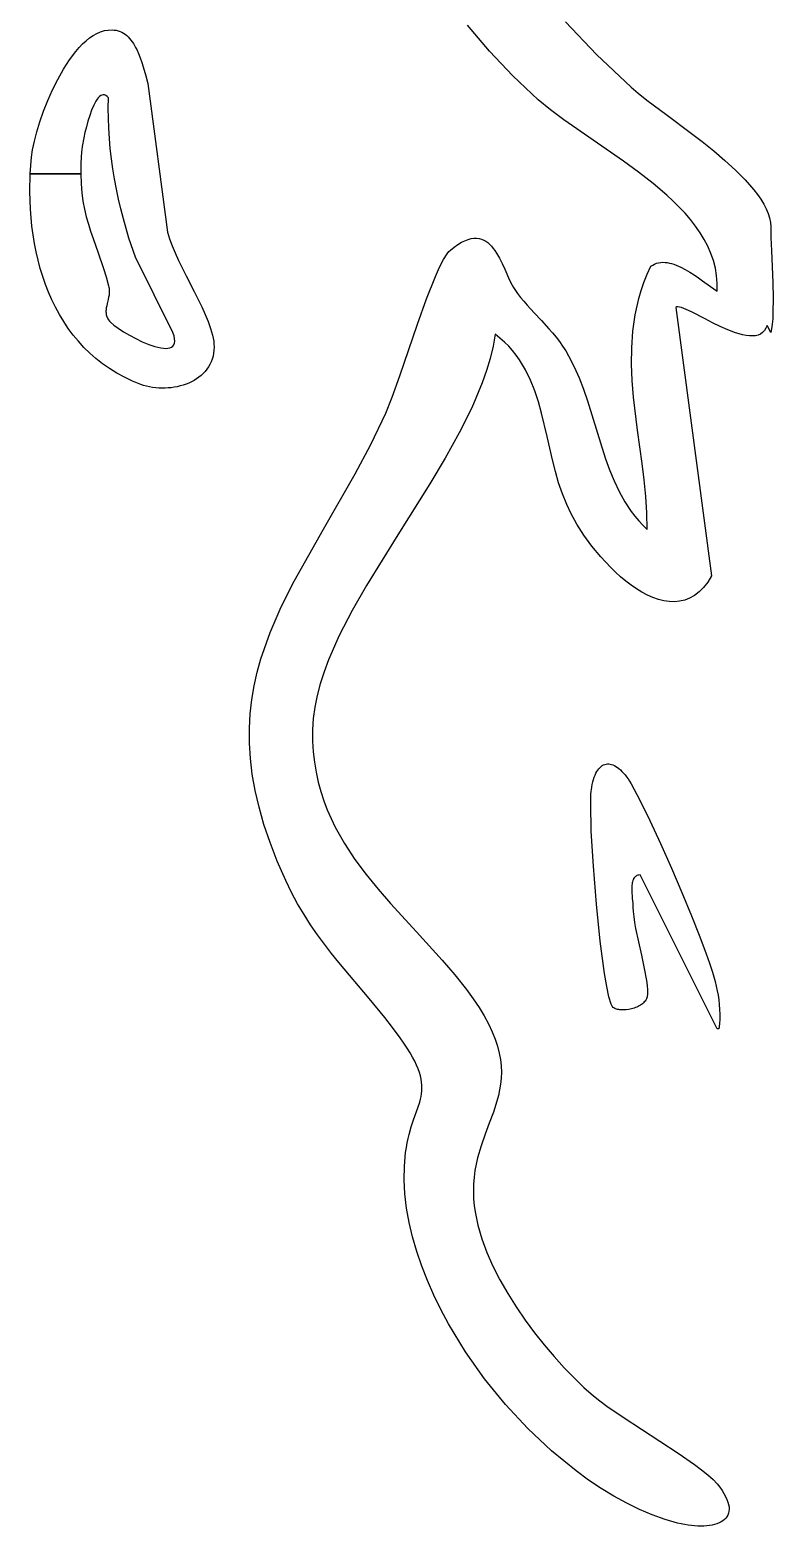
# Model space of a CAD drawing. Extents: x 112 to 210.1, y -77.1 to -34.2.
# Drawn here: x 192.548 to 193.647, y -74.17 to -71.959 of the extents above; entities that cross this region are included whole.
import ezdxf

# ---------------------------------------------------------------- set-up
doc = ezdxf.new("R2010")
doc.units = 0
doc.layers.add('BLACK', color=7, linetype='CONTINUOUS')

msp = doc.modelspace()

# ---------------------------------------------------------------- linework, layer by layer
at = {"layer": 'BLACK', "linetype": 'CONTINUOUS'}
for p, q in [((192.63665, -71.970679), (192.641989, -71.967032)), ((192.641989, -71.967032), (192.647411, -71.964002)), ((192.647411, -71.964002), (192.652908, -71.961628)), ((192.652908, -71.961628), (192.658474, -71.959952)), ((192.658474, -71.959952), (192.664101, -71.959016)), ((192.664101, -71.959016), (192.669781, -71.95886)), ((192.669781, -71.95886), (192.672937, -71.959005)), ((192.672937, -71.959005), (192.675957, -71.959431)), ((192.675957, -71.959431), (192.678845, -71.960126)), ((192.678845, -71.960126), (192.681605, -71.961076)), ((192.681605, -71.961076), (192.684241, -71.962269)), ((192.684241, -71.962269), (192.686757, -71.963691)), ((192.686757, -71.963691), (192.689157, -71.965328)), ((192.689157, -71.965328), (192.691444, -71.967169)), ((192.691444, -71.967169), (192.693623, -71.9692)), ((193.227474, -71.990155), (193.195438, -71.951786)), ((193.340103, -71.946724), (193.386071, -71.995055)), ((192.606762, -72.003183), (192.616267, -71.990599)), ((192.616267, -71.990599), (192.621202, -71.984901)), ((192.621202, -71.984901), (192.626249, -71.979655)), ((192.626249, -71.979655), (192.631401, -71.9749)), ((192.631401, -71.9749), (192.63665, -71.970679)), ((192.693623, -71.9692), (192.695697, -71.971407)), ((192.695697, -71.971407), (192.69767, -71.973778)), ((192.69767, -71.973778), (192.699547, -71.9763)), ((192.699547, -71.9763), (192.70133, -71.97896)), ((192.70133, -71.97896), (192.703025, -71.981744)), ((192.703025, -71.981744), (192.704634, -71.984639)), ((192.704634, -71.984639), (192.706162, -71.987633)), ((192.706162, -71.987633), (192.708988, -71.993863)), ((193.262145, -72.026942), (193.227474, -71.990155)), ((192.597792, -72.017077), (192.606762, -72.003183)), ((192.708988, -71.993863), (192.711536, -72.00033)), ((192.711536, -72.00033), (192.713835, -72.006928)), ((192.713835, -72.006928), (192.715918, -72.013554)), ((193.386071, -71.995055), (193.437074, -72.043525)), ((192.581688, -72.047477), (192.589414, -72.031951)), ((192.589414, -72.031951), (192.597792, -72.017077)), ((192.715918, -72.013554), (192.719556, -72.026468)), ((192.719556, -72.026468), (192.722698, -72.038235)), ((193.29949, -72.062047), (193.262145, -72.026942)), ((192.574671, -72.063324), (192.581688, -72.047477)), ((192.652967, -72.055994), (192.651145, -72.057349)), ((192.654822, -72.055126), (192.652967, -72.055994)), ((192.656707, -72.054781), (192.654822, -72.055126)), ((192.658619, -72.054999), (192.656707, -72.054781)), ((192.660556, -72.055816), (192.658619, -72.054999)), ((192.662514, -72.057271), (192.660556, -72.055816)), ((192.722698, -72.038235), (192.751802, -72.257839)), ((193.437074, -72.043525), (193.447676, -72.052499)), ((193.447676, -72.052499), (193.460375, -72.062485)), ((192.562997, -72.094666), (192.568421, -72.079163)), ((192.568421, -72.079163), (192.574671, -72.063324)), ((192.639557, -72.07728), (192.636708, -72.085198)), ((192.642631, -72.070098), (192.639557, -72.07728)), ((192.645906, -72.063955), (192.642631, -72.070098)), ((192.647611, -72.061367), (192.645906, -72.063955)), ((192.649359, -72.059153), (192.647611, -72.061367)), ((192.651145, -72.057349), (192.649359, -72.059153)), ((192.66449, -72.059401), (192.662514, -72.057271)), ((192.664209, -72.074312), (192.66449, -72.059401)), ((192.66435, -72.08927), (192.664209, -72.074312)), ((193.317809, -72.076912), (193.29949, -72.062047)), ((193.337772, -72.091792), (193.317809, -72.076912)), ((193.460375, -72.062485), (193.490528, -72.085073)), ((192.558457, -72.109501), (192.562997, -72.094666)), ((192.634108, -72.09355), (192.631778, -72.102034)), ((192.636708, -72.085198), (192.634108, -72.09355)), ((192.664902, -72.104259), (192.66435, -72.08927)), ((193.381015, -72.121909), (193.337772, -72.091792)), ((193.490528, -72.085073), (193.524464, -72.110451)), ((192.552259, -72.135855), (192.554858, -72.123341)), ((192.554858, -72.123341), (192.558457, -72.109501)), ((192.628027, -72.118188), (192.625639, -72.131242)), ((192.629744, -72.110348), (192.628027, -72.118188)), ((192.631778, -72.102034), (192.629744, -72.110348)), ((192.665854, -72.119263), (192.664902, -72.104259)), ((192.667193, -72.134267), (192.665854, -72.119263)), ((193.425994, -72.153018), (193.381015, -72.121909)), ((193.524464, -72.110451), (193.541891, -72.123925)), ((192.550719, -72.146714), (192.552259, -72.135855)), ((192.624802, -72.138776), (192.623736, -72.155887)), ((192.625015, -72.13585), (192.624802, -72.138776)), ((192.625639, -72.131242), (192.625015, -72.13585)), ((192.668908, -72.149256), (192.667193, -72.134267)), ((193.541891, -72.123925), (193.559113, -72.137783)), ((193.559113, -72.137783), (193.575746, -72.151919)), ((192.54891, -72.171611), (192.550719, -72.146714)), ((192.623736, -72.155887), (192.623469, -72.171611)), ((192.670987, -72.164214), (192.668908, -72.149256)), ((192.673419, -72.179125), (192.670987, -72.164214)), ((193.448127, -72.169139), (193.425994, -72.153018)), ((193.575746, -72.151919), (193.591405, -72.16623)), ((193.591405, -72.16623), (193.605709, -72.180611)), ((192.548321, -72.197832), (192.548869, -72.172172)), ((192.548869, -72.172172), (192.54891, -72.171611)), ((192.54891, -72.171611), (192.623469, -72.171611)), ((192.623469, -72.171611), (192.54891, -72.171611)), ((192.623469, -72.171611), (192.62393, -72.18611)), ((192.62393, -72.18611), (192.62505, -72.199548)), ((192.676192, -72.193974), (192.673419, -72.179125)), ((193.469485, -72.18574), (193.448127, -72.169139)), ((193.489664, -72.202899), (193.469485, -72.18574)), ((193.605709, -72.180611), (193.618272, -72.194957)), ((192.549138, -72.223523), (192.548321, -72.197832)), ((192.62505, -72.199548), (192.626759, -72.212086)), ((192.679295, -72.208746), (192.676192, -72.193974)), ((192.682715, -72.223425), (192.679295, -72.208746)), ((193.499186, -72.211712), (193.489664, -72.202899)), ((193.508263, -72.220694), (193.499186, -72.211712)), ((193.618272, -72.194957), (193.623781, -72.202085)), ((193.623781, -72.202085), (193.628711, -72.209164)), ((193.628711, -72.209164), (193.633015, -72.216182)), ((192.55138, -72.249075), (192.549138, -72.223523)), ((192.626759, -72.212086), (192.628988, -72.223887)), ((192.628988, -72.223887), (192.631666, -72.235115)), ((192.686442, -72.237995), (192.682715, -72.223425)), ((193.516843, -72.229854), (193.508263, -72.220694)), ((193.524877, -72.239201), (193.516843, -72.229854)), ((193.633015, -72.216182), (193.636643, -72.223126)), ((193.636643, -72.223126), (193.639549, -72.229983)), ((193.639549, -72.229983), (193.641683, -72.23674)), ((192.555111, -72.274316), (192.55138, -72.249075)), ((192.631666, -72.235115), (192.634724, -72.245932)), ((192.634724, -72.245932), (192.638092, -72.256501)), ((192.694767, -72.266747), (192.686442, -72.237995)), ((193.532313, -72.248747), (193.524877, -72.239201)), ((193.539103, -72.2585), (193.532313, -72.248747)), ((193.641683, -72.23674), (193.642999, -72.243383)), ((193.642999, -72.243383), (193.643449, -72.2499)), ((193.643449, -72.2499), (193.643774, -72.265506)), ((192.557554, -72.286767), (192.555111, -72.274316)), ((192.638092, -72.256501), (192.6417, -72.266985)), ((192.6417, -72.266985), (192.649359, -72.288348)), ((192.704177, -72.29488), (192.694767, -72.266747)), ((192.751802, -72.257839), (192.754755, -72.26756)), ((192.754755, -72.26756), (192.758556, -72.277812)), ((192.758556, -72.277812), (192.763063, -72.288506)), ((193.175644, -72.279718), (193.181146, -72.275881)), ((193.181146, -72.275881), (193.18636, -72.272754)), ((193.18636, -72.272754), (193.1913, -72.270303)), ((193.1913, -72.270303), (193.195976, -72.268495)), ((193.195976, -72.268495), (193.2004, -72.267298)), ((193.2004, -72.267298), (193.204584, -72.266678)), ((193.204584, -72.266678), (193.208539, -72.266603)), ((193.208539, -72.266603), (193.212277, -72.267039)), ((193.212277, -72.267039), (193.21581, -72.267954)), ((193.21581, -72.267954), (193.219149, -72.269315)), ((193.219149, -72.269315), (193.222306, -72.271088)), ((193.222306, -72.271088), (193.225292, -72.273242)), ((193.225292, -72.273242), (193.228119, -72.275742)), ((193.228119, -72.275742), (193.230799, -72.278556)), ((193.545195, -72.26847), (193.539103, -72.2585)), ((193.550539, -72.278667), (193.545195, -72.26847)), ((193.643774, -72.265506), (193.644565, -72.285453)), ((192.560393, -72.299077), (192.557554, -72.286767)), ((192.563634, -72.311224), (192.560393, -72.299077)), ((192.649359, -72.288348), (192.657141, -72.311324)), ((192.75974, -72.406005), (192.704177, -72.29488)), ((192.763063, -72.288506), (192.768132, -72.299552)), ((192.768132, -72.299552), (192.779382, -72.322346)), ((193.154025, -72.309313), (193.159783, -72.298007)), ((193.159783, -72.298007), (193.165083, -72.28953)), ((193.165083, -72.28953), (193.167536, -72.286482)), ((193.167536, -72.286482), (193.169844, -72.284297)), ((193.169844, -72.284297), (193.175644, -72.279718)), ((193.230799, -72.278556), (193.233344, -72.281651)), ((193.233344, -72.281651), (193.235764, -72.284994)), ((193.235764, -72.284994), (193.238072, -72.288552)), ((193.238072, -72.288552), (193.242398, -72.296182)), ((193.242398, -72.296182), (193.246413, -72.304277)), ((193.555085, -72.2891), (193.550539, -72.278667)), ((193.558781, -72.299779), (193.555085, -72.2891)), ((193.561579, -72.310714), (193.558781, -72.299779)), ((193.644565, -72.285453), (193.646425, -72.33192)), ((192.567286, -72.323186), (192.563634, -72.311224)), ((192.657141, -72.311324), (192.660905, -72.323823)), ((192.779382, -72.322346), (192.791159, -72.345482)), ((193.147892, -72.323033), (193.154025, -72.309313)), ((193.246413, -72.304277), (193.250211, -72.312574)), ((193.250211, -72.312574), (193.257528, -72.328718)), ((193.456089, -72.331982), (193.460808, -72.320031)), ((193.460808, -72.320031), (193.466177, -72.308109)), ((193.466177, -72.308109), (193.468951, -72.306308)), ((193.468951, -72.306308), (193.471811, -72.304863)), ((193.471811, -72.304863), (193.474751, -72.303756)), ((193.474751, -72.303756), (193.477763, -72.302973)), ((193.477763, -72.302973), (193.480841, -72.302495)), ((193.480841, -72.302495), (193.483978, -72.302307)), ((193.483978, -72.302307), (193.487168, -72.302393)), ((193.487168, -72.302393), (193.490403, -72.302735)), ((193.490403, -72.302735), (193.493677, -72.303317)), ((193.493677, -72.303317), (193.496983, -72.304124)), ((193.496983, -72.304124), (193.500314, -72.305137)), ((193.500314, -72.305137), (193.503663, -72.306342)), ((193.503663, -72.306342), (193.51039, -72.309258)), ((193.51039, -72.309258), (193.51711, -72.312739)), ((193.51711, -72.312739), (193.523767, -72.316655)), ((193.523767, -72.316655), (193.530308, -72.320873)), ((193.530308, -72.320873), (193.536678, -72.325262)), ((193.563427, -72.321915), (193.561579, -72.310714)), ((193.564275, -72.33339), (193.563427, -72.321915)), ((192.571357, -72.334944), (192.567286, -72.323186)), ((192.575854, -72.346474), (192.571357, -72.334944)), ((192.660905, -72.323823), (192.66449, -72.337214)), ((192.66449, -72.337214), (192.664925, -72.338942)), ((192.664925, -72.338942), (192.665245, -72.340656)), ((192.665245, -72.340656), (192.665459, -72.342355)), ((192.665459, -72.342355), (192.665575, -72.34404)), ((192.665575, -72.34404), (192.665602, -72.345712)), ((193.134823, -72.35606), (193.147892, -72.323033)), ((193.257528, -72.328718), (193.261234, -72.336038)), ((193.261234, -72.336038), (193.263139, -72.339394)), ((193.263139, -72.339394), (193.265094, -72.342505)), ((193.265094, -72.342505), (193.269241, -72.348401)), ((193.448478, -72.355967), (193.45199, -72.343961)), ((193.45199, -72.343961), (193.456089, -72.331982)), ((193.536678, -72.325262), (193.542824, -72.329689)), ((193.542824, -72.329689), (193.554224, -72.338133)), ((193.554224, -72.338133), (193.564073, -72.345151)), ((193.564073, -72.345151), (193.564275, -72.33339)), ((193.646425, -72.33192), (193.646937, -72.355216)), ((192.580785, -72.357757), (192.575854, -72.346474)), ((192.586159, -72.36877), (192.580785, -72.357757)), ((192.661804, -72.366427), (192.661234, -72.369486)), ((192.662505, -72.363341), (192.661804, -72.366427)), ((192.664025, -72.357073), (192.662505, -72.363341)), ((192.664703, -72.353882), (192.664025, -72.357073)), ((192.665234, -72.350649), (192.664703, -72.353882)), ((192.665548, -72.34737), (192.665234, -72.350649)), ((192.665602, -72.345712), (192.665548, -72.34737)), ((192.791159, -72.345482), (192.802316, -72.368245)), ((193.121227, -72.393768), (193.134823, -72.35606)), ((193.269241, -72.348401), (193.273714, -72.354199)), ((193.273714, -72.354199), (193.278465, -72.359928)), ((193.278465, -72.359928), (193.283449, -72.365615)), ((193.283449, -72.365615), (193.293929, -72.376968)), ((193.443091, -72.380053), (193.448478, -72.355967)), ((193.646937, -72.355216), (193.646797, -72.376404)), ((192.591981, -72.379493), (192.586159, -72.36877)), ((192.598261, -72.389903), (192.591981, -72.379493)), ((192.660779, -72.374031), (192.660769, -72.375537)), ((192.660769, -72.375537), (192.660844, -72.377039)), ((192.660866, -72.372521), (192.660779, -72.374031)), ((192.660844, -72.377039), (192.661013, -72.378537)), ((192.661234, -72.369486), (192.660866, -72.372521)), ((192.661013, -72.378537), (192.661285, -72.380033)), ((192.661285, -72.380033), (192.661668, -72.381526)), ((192.661668, -72.381526), (192.662171, -72.383017)), ((192.662171, -72.383017), (192.662804, -72.384507)), ((192.662804, -72.384507), (192.663574, -72.385996)), ((192.663574, -72.385996), (192.66449, -72.387484)), ((192.66449, -72.387484), (192.665754, -72.389092)), ((192.802316, -72.368245), (192.807303, -72.379265)), ((192.807303, -72.379265), (192.811705, -72.389924)), ((193.293929, -72.376968), (193.304781, -72.388476)), ((193.304781, -72.388476), (193.315633, -72.400357)), ((193.439678, -72.404228), (193.443091, -72.380053)), ((193.504492, -72.368251), (193.503219, -72.368964)), ((193.503219, -72.368964), (193.556135, -72.765838)), ((193.506304, -72.368069), (193.504492, -72.368251)), ((193.50862, -72.368374), (193.506304, -72.368069)), ((193.511404, -72.369124), (193.50862, -72.368374)), ((193.518241, -72.371783), (193.511404, -72.369124)), ((193.526535, -72.375702), (193.518241, -72.371783)), ((193.546379, -72.385939), (193.526535, -72.375702)), ((193.55737, -72.391567), (193.546379, -72.385939)), ((193.646396, -72.385703), (193.645728, -72.39387)), ((193.646797, -72.376404), (193.646396, -72.385703)), ((192.605006, -72.39998), (192.598261, -72.389903)), ((192.612224, -72.409703), (192.605006, -72.39998)), ((192.619923, -72.41905), (192.612224, -72.409703)), ((192.665754, -72.389092), (192.667536, -72.390919)), ((192.667536, -72.390919), (192.672489, -72.395117)), ((192.672489, -72.395117), (192.679024, -72.39985)), ((192.679024, -72.39985), (192.686814, -72.404889)), ((192.686814, -72.404889), (192.695534, -72.410006)), ((192.695534, -72.410006), (192.704859, -72.414971)), ((192.761359, -72.410885), (192.75974, -72.406005)), ((192.811705, -72.389924), (192.815379, -72.400133)), ((192.815379, -72.400133), (192.818181, -72.409804)), ((192.818181, -72.409804), (192.819967, -72.418846)), ((193.095058, -72.46996), (193.121227, -72.393768)), ((193.23599, -72.408651), (193.232895, -72.426353)), ((193.243172, -72.414261), (193.23599, -72.408651)), ((193.315633, -72.400357), (193.320943, -72.406504)), ((193.320943, -72.406504), (193.326113, -72.412826)), ((193.437985, -72.42848), (193.439678, -72.404228)), ((193.568703, -72.397075), (193.55737, -72.391567)), ((193.580098, -72.402118), (193.568703, -72.397075)), ((193.591275, -72.406351), (193.580098, -72.402118)), ((193.596696, -72.408056), (193.591275, -72.406351)), ((193.601957, -72.409429), (193.596696, -72.408056)), ((193.607024, -72.410428), (193.601957, -72.409429)), ((193.611863, -72.411008), (193.607024, -72.410428)), ((193.620715, -72.410741), (193.616439, -72.411126)), ((193.624659, -72.409808), (193.620715, -72.410741)), ((193.628234, -72.408284), (193.624659, -72.409808)), ((193.631407, -72.406127), (193.628234, -72.408284)), ((193.634141, -72.403293), (193.631407, -72.406127)), ((193.636402, -72.399739), (193.634141, -72.403293)), ((193.638156, -72.395422), (193.636402, -72.399739)), ((193.643449, -72.406004), (193.638156, -72.395422)), ((193.644757, -72.400704), (193.643449, -72.406004)), ((193.645728, -72.39387), (193.644757, -72.400704)), ((192.628109, -72.427999), (192.619923, -72.41905)), ((192.636792, -72.43653), (192.628109, -72.427999)), ((192.704859, -72.414971), (192.714463, -72.419557)), ((192.714463, -72.419557), (192.724021, -72.423534)), ((192.724021, -72.423534), (192.733206, -72.426674)), ((192.733206, -72.426674), (192.737558, -72.427858)), ((192.737558, -72.427858), (192.741694, -72.428748)), ((192.741694, -72.428748), (192.745575, -72.429314)), ((192.745575, -72.429314), (192.749159, -72.429528)), ((192.749159, -72.429528), (192.752406, -72.42936)), ((192.752406, -72.42936), (192.755275, -72.428784)), ((192.755275, -72.428784), (192.757725, -72.42777)), ((192.757725, -72.42777), (192.759716, -72.426289)), ((192.759716, -72.426289), (192.761208, -72.424313)), ((192.761208, -72.424313), (192.762158, -72.421813)), ((192.762274, -72.415128), (192.761359, -72.410885)), ((192.762158, -72.421813), (192.762527, -72.418761)), ((192.762527, -72.418761), (192.762274, -72.415128)), ((192.82041, -72.432032), (192.81987, -72.436691)), ((192.819967, -72.418846), (192.820434, -72.423105)), ((192.820594, -72.427172), (192.82041, -72.432032)), ((192.820434, -72.423105), (192.820594, -72.427172)), ((193.232895, -72.426353), (193.228628, -72.444228)), ((193.249852, -72.420165), (193.243172, -72.414261)), ((193.256055, -72.42635), (193.249852, -72.420165)), ((193.261807, -72.4328), (193.256055, -72.42635)), ((193.267133, -72.439499), (193.261807, -72.4328)), ((193.326113, -72.412826), (193.331098, -72.41935)), ((193.331098, -72.41935), (193.335849, -72.426102)), ((193.335849, -72.426102), (193.340322, -72.43311)), ((193.43776, -72.452798), (193.437985, -72.42848)), ((193.616439, -72.411126), (193.611863, -72.411008)), ((192.645979, -72.444621), (192.636792, -72.43653)), ((192.655678, -72.452251), (192.645979, -72.444621)), ((192.665895, -72.459398), (192.655678, -72.452251)), ((192.814437, -72.45331), (192.812337, -72.456961)), ((192.816256, -72.449458), (192.814437, -72.45331)), ((192.817777, -72.445404), (192.816256, -72.449458)), ((192.818987, -72.441148), (192.817777, -72.445404)), ((192.81987, -72.436691), (192.818987, -72.441148)), ((193.228628, -72.444228), (193.22327, -72.462261)), ((193.272057, -72.446434), (193.267133, -72.439499)), ((193.276606, -72.453588), (193.272057, -72.446434)), ((193.280803, -72.460948), (193.276606, -72.453588)), ((193.340322, -72.43311), (193.344469, -72.440401)), ((193.344469, -72.440401), (193.35284, -72.456509)), ((193.438753, -72.477171), (193.43776, -72.452798)), ((192.67664, -72.466041), (192.665895, -72.459398)), ((192.68792, -72.472159), (192.67664, -72.466041)), ((192.699742, -72.477731), (192.68792, -72.472159)), ((192.790999, -72.476875), (192.787184, -72.478913)), ((192.794653, -72.474634), (192.790999, -72.476875)), ((192.79813, -72.472193), (192.794653, -72.474634)), ((192.801415, -72.469549), (192.79813, -72.472193)), ((192.804493, -72.466705), (192.801415, -72.469549)), ((192.80735, -72.463658), (192.804493, -72.466705)), ((192.809969, -72.46041), (192.80735, -72.463658)), ((192.812337, -72.456961), (192.809969, -72.46041)), ((193.083787, -72.501808), (193.095058, -72.46996)), ((193.22327, -72.462261), (193.216905, -72.48044)), ((193.288247, -72.476221), (193.280803, -72.460948)), ((193.294591, -72.492134), (193.288247, -72.476221)), ((193.35284, -72.456509), (193.360215, -72.473024)), ((193.360215, -72.473024), (193.366776, -72.489857)), ((192.712115, -72.482735), (192.699742, -72.477731)), ((192.716383, -72.484122), (192.712115, -72.482735)), ((192.720745, -72.485308), (192.716383, -72.484122)), ((192.725186, -72.486293), (192.720745, -72.485308)), ((192.72969, -72.487076), (192.725186, -72.486293)), ((192.734242, -72.487657), (192.72969, -72.487076)), ((192.738828, -72.488037), (192.734242, -72.487657)), ((192.743432, -72.488215), (192.738828, -72.488037)), ((192.74804, -72.488192), (192.743432, -72.488215)), ((192.752636, -72.487967), (192.74804, -72.488192)), ((192.757206, -72.487541), (192.752636, -72.487967)), ((192.761733, -72.486913), (192.757206, -72.487541)), ((192.766204, -72.486083), (192.761733, -72.486913)), ((192.770604, -72.485052), (192.766204, -72.486083)), ((192.774916, -72.48382), (192.770604, -72.485052)), ((192.779127, -72.482386), (192.774916, -72.48382)), ((192.783221, -72.48075), (192.779127, -72.482386)), ((192.787184, -72.478913), (192.783221, -72.48075)), ((193.216905, -72.48044), (193.201486, -72.517179)), ((193.300035, -72.508567), (193.294591, -72.492134)), ((193.366776, -72.489857), (193.372705, -72.506919)), ((193.440711, -72.501586), (193.438753, -72.477171)), ((193.074594, -72.525067), (193.083787, -72.501808)), ((193.201486, -72.517179), (193.183032, -72.554337)), ((193.304781, -72.525399), (193.300035, -72.508567)), ((193.372705, -72.506919), (193.393748, -72.575669)), ((193.446514, -72.550498), (193.440711, -72.501586)), ((193.052175, -72.57128), (193.074594, -72.525067)), ((193.312987, -72.559779), (193.304781, -72.525399)), ((193.183032, -72.554337), (193.162205, -72.591805)), ((193.320822, -72.594314), (193.312987, -72.559779)), ((193.453155, -72.59944), (193.446514, -72.550498)), ((193.028943, -72.614969), (193.052175, -72.57128)), ((193.393748, -72.575669), (193.39925, -72.592537)), ((193.162205, -72.591805), (193.13967, -72.629475)), ((193.325103, -72.61134), (193.320822, -72.594314)), ((193.39925, -72.592537), (193.405215, -72.609099)), ((193.405215, -72.609099), (193.411822, -72.625265)), ((193.456159, -72.623894), (193.453155, -72.59944)), ((192.982238, -72.696592), (193.028943, -72.614969)), ((193.13967, -72.629475), (193.092122, -72.704985)), ((193.329896, -72.628043), (193.325103, -72.61134)), ((193.335402, -72.644305), (193.329896, -72.628043)), ((193.411822, -72.625265), (193.419255, -72.640947)), ((193.458617, -72.648321), (193.456159, -72.623894)), ((193.341823, -72.660005), (193.335402, -72.644305)), ((193.419255, -72.640947), (193.427696, -72.656055)), ((193.460276, -72.672709), (193.458617, -72.648321)), ((193.348357, -72.674129), (193.341823, -72.660005)), ((193.356892, -72.689404), (193.348357, -72.674129)), ((193.427696, -72.656055), (193.437326, -72.670501)), ((193.437326, -72.670501), (193.442645, -72.677447)), ((193.460886, -72.697047), (193.460276, -72.672709)), ((192.938881, -72.773564), (192.982238, -72.696592)), ((193.367193, -72.705369), (193.356892, -72.689404)), ((193.442645, -72.677447), (193.448329, -72.684194)), ((193.448329, -72.684194), (193.454402, -72.690731)), ((193.454402, -72.690731), (193.460886, -72.697047)), ((193.092122, -72.704985), (193.045691, -72.779998)), ((193.37903, -72.721562), (193.367193, -72.705369)), ((193.392169, -72.737523), (193.37903, -72.721562)), ((193.406377, -72.75279), (193.392169, -72.737523)), ((193.41381, -72.76002), (193.406377, -72.75279)), ((193.421423, -72.766902), (193.41381, -72.76002)), ((192.919835, -72.81144), (192.938881, -72.773564)), ((193.045691, -72.779998), (193.024551, -72.817047)), ((193.429187, -72.773381), (193.421423, -72.766902)), ((193.437073, -72.779398), (193.429187, -72.773381)), ((193.445052, -72.784896), (193.437073, -72.779398)), ((193.453095, -72.789817), (193.445052, -72.784896)), ((193.54402, -72.782876), (193.537477, -72.789376)), ((193.550249, -72.775049), (193.54402, -72.782876)), ((193.556135, -72.765838), (193.550249, -72.775049)), ((193.461173, -72.794103), (193.453095, -72.789817)), ((193.469257, -72.797697), (193.461173, -72.794103)), ((193.477318, -72.800541), (193.469257, -72.797697)), ((193.485326, -72.802577), (193.477318, -72.800541)), ((193.493253, -72.803748), (193.485326, -72.802577)), ((193.501069, -72.803996), (193.493253, -72.803748)), ((193.508746, -72.803264), (193.501069, -72.803996)), ((193.516254, -72.801493), (193.508746, -72.803264)), ((193.523565, -72.798627), (193.516254, -72.801493)), ((193.530649, -72.794607), (193.523565, -72.798627)), ((193.537477, -72.789376), (193.530649, -72.794607)), ((192.903276, -72.849513), (192.919835, -72.81144)), ((193.024551, -72.817047), (193.005678, -72.853647)), ((192.889756, -72.888237), (192.903276, -72.849513)), ((193.005678, -72.853647), (192.989735, -72.889689)), ((192.884308, -72.907985), (192.889756, -72.888237)), ((192.989735, -72.889689), (192.98307, -72.907467)), ((192.879825, -72.928066), (192.884308, -72.907985)), ((192.98307, -72.907467), (192.977385, -72.925064)), ((192.876378, -72.948537), (192.879825, -72.928066)), ((192.977385, -72.925064), (192.972765, -72.942468)), ((192.874034, -72.969453), (192.876378, -72.948537)), ((192.969291, -72.959664), (192.967046, -72.976639)), ((192.972765, -72.942468), (192.969291, -72.959664)), ((192.872862, -72.990873), (192.874034, -72.969453)), ((192.967046, -72.976639), (192.966115, -72.99338)), ((192.872932, -73.012852), (192.872862, -72.990873)), ((192.966115, -72.99338), (192.966279, -73.00974)), ((192.874311, -73.035447), (192.872932, -73.012852)), ((192.966279, -73.00974), (192.967246, -73.025594)), ((192.967246, -73.025594), (192.968979, -73.040966)), ((192.87707, -73.058715), (192.874311, -73.035447)), ((192.968979, -73.040966), (192.971442, -73.055878)), ((193.38796, -73.052664), (193.389486, -73.050652)), ((193.389486, -73.050652), (193.391086, -73.048895)), ((193.391086, -73.048895), (193.392756, -73.047392)), ((193.392756, -73.047392), (193.394492, -73.046142)), ((193.394492, -73.046142), (193.396289, -73.045144)), ((193.396289, -73.045144), (193.398145, -73.044397)), ((193.398145, -73.044397), (193.400055, -73.0439)), ((193.400055, -73.0439), (193.402016, -73.043652)), ((193.402016, -73.043652), (193.404023, -73.043651)), ((193.404023, -73.043651), (193.406072, -73.043898)), ((193.406072, -73.043898), (193.408161, -73.044391)), ((193.408161, -73.044391), (193.410284, -73.04513)), ((193.410284, -73.04513), (193.412438, -73.046112)), ((193.412438, -73.046112), (193.41462, -73.047337)), ((193.41462, -73.047337), (193.416824, -73.048805)), ((193.416824, -73.048805), (193.419048, -73.050514)), ((193.419048, -73.050514), (193.421288, -73.052463)), ((192.881276, -73.082713), (192.87707, -73.058715)), ((192.971442, -73.055878), (192.974602, -73.070352)), ((192.974602, -73.070352), (192.978422, -73.08441)), ((193.378865, -73.078047), (193.379662, -73.073962)), ((193.379662, -73.073962), (193.380565, -73.07014)), ((193.380565, -73.07014), (193.381568, -73.066579)), ((193.381568, -73.066579), (193.382668, -73.063278)), ((193.382668, -73.063278), (193.383861, -73.060238)), ((193.383861, -73.060238), (193.385143, -73.057456)), ((193.385143, -73.057456), (193.386511, -73.054931)), ((193.386511, -73.054931), (193.38796, -73.052664)), ((193.421288, -73.052463), (193.423539, -73.054652)), ((193.423539, -73.054652), (193.425798, -73.057079)), ((193.425798, -73.057079), (193.428061, -73.059744)), ((193.428061, -73.059744), (193.430323, -73.062644)), ((193.430323, -73.062644), (193.432582, -73.065781)), ((193.432582, -73.065781), (193.434833, -73.069151)), ((193.434833, -73.069151), (193.437073, -73.072756)), ((193.437073, -73.072756), (193.450095, -73.097121)), ((192.886998, -73.107497), (192.881276, -73.082713)), ((192.978422, -73.08441), (192.982867, -73.098074)), ((193.377299, -73.102232), (193.377739, -73.08769)), ((193.377739, -73.08769), (193.378865, -73.078047)), ((192.894306, -73.133124), (192.886998, -73.107497)), ((192.982867, -73.098074), (192.987901, -73.111368)), ((192.987901, -73.111368), (192.99349, -73.124313)), ((193.378244, -73.143036), (193.377299, -73.102232)), ((193.450095, -73.097121), (193.464854, -73.127285)), ((192.903267, -73.159651), (192.894306, -73.133124)), ((192.99349, -73.124313), (192.999598, -73.136931)), ((192.999598, -73.136931), (193.013228, -73.161277)), ((193.464854, -73.127285), (193.480605, -73.161355)), ((192.913951, -73.187134), (192.903267, -73.159651)), ((193.013228, -73.161277), (193.028509, -73.184584)), ((193.381237, -73.194505), (193.378244, -73.143036)), ((193.480605, -73.161355), (193.496604, -73.197441)), ((193.028509, -73.184584), (193.045159, -73.207031)), ((192.926427, -73.21563), (192.913951, -73.187134)), ((193.38581, -73.250688), (193.381237, -73.194505)), ((193.496604, -73.197441), (193.512107, -73.23365)), ((192.935073, -73.233447), (192.926427, -73.21563)), ((193.045159, -73.207031), (193.062894, -73.228796)), ((193.062894, -73.228796), (193.081431, -73.250057)), ((193.438065, -73.226545), (193.438041, -73.230453)), ((193.438306, -73.222791), (193.438065, -73.226545)), ((193.438524, -73.220998), (193.438306, -73.222791)), ((193.438814, -73.219274), (193.438524, -73.220998)), ((193.439185, -73.217629), (193.438814, -73.219274)), ((193.439641, -73.216074), (193.439185, -73.217629)), ((193.440189, -73.214619), (193.439641, -73.216074)), ((193.440835, -73.213274), (193.440189, -73.214619)), ((193.441586, -73.212049), (193.440835, -73.213274)), ((193.442448, -73.210954), (193.441586, -73.212049)), ((193.443427, -73.21), (193.442448, -73.210954)), ((193.44453, -73.209197), (193.443427, -73.21)), ((193.445762, -73.208554), (193.44453, -73.209197)), ((193.447131, -73.208082), (193.445762, -73.208554)), ((193.448642, -73.207792), (193.447131, -73.208082)), ((193.450302, -73.207693), (193.448642, -73.207792)), ((193.564073, -73.435234), (193.450302, -73.207693)), ((192.944121, -73.250269), (192.935073, -73.233447)), ((192.953542, -73.266214), (192.944121, -73.250269)), ((193.081431, -73.250057), (193.11978, -73.291781)), ((193.391499, -73.30563), (193.38581, -73.250688)), ((193.438041, -73.230453), (193.438184, -73.234436)), ((193.438184, -73.234436), (193.438443, -73.23841)), ((193.438443, -73.23841), (193.438768, -73.242296)), ((193.438768, -73.242296), (193.439414, -73.249473)), ((193.439414, -73.249473), (193.439634, -73.252603)), ((193.512107, -73.23365), (193.52637, -73.268093)), ((192.963303, -73.281404), (192.953542, -73.266214)), ((193.439634, -73.252603), (193.439719, -73.255318)), ((193.439719, -73.255318), (193.440015, -73.261832)), ((193.440015, -73.261832), (193.440845, -73.269359)), ((193.440845, -73.269359), (193.442126, -73.27773)), ((193.52637, -73.268093), (193.538648, -73.298876)), ((192.973375, -73.295958), (192.963303, -73.281404)), ((193.11978, -73.291781), (193.157943, -73.333628)), ((193.442126, -73.27773), (193.44377, -73.286779)), ((193.44377, -73.286779), (193.447811, -73.306245)), ((192.983726, -73.309996), (192.973375, -73.295958)), ((192.994325, -73.323639), (192.983726, -73.309996)), ((193.39784, -73.353379), (193.391499, -73.30563)), ((193.447811, -73.306245), (193.452286, -73.326425)), ((193.538648, -73.298876), (193.548198, -73.32411)), ((193.005141, -73.337007), (192.994325, -73.323639)), ((193.049955, -73.390131), (193.005141, -73.337007)), ((193.157943, -73.333628), (193.176247, -73.355044)), ((193.452286, -73.326425), (193.456514, -73.345984)), ((193.548198, -73.32411), (193.553009, -73.337892)), ((193.553009, -73.337892), (193.557417, -73.351519)), ((193.176247, -73.355044), (193.193656, -73.377026)), ((193.401109, -73.372696), (193.39784, -73.353379)), ((193.456514, -73.345984), (193.459811, -73.363591)), ((193.557417, -73.351519), (193.559421, -73.358303)), ((193.559421, -73.358303), (193.561267, -73.365084)), ((193.193656, -73.377026), (193.203674, -73.390605)), ((193.404367, -73.387982), (193.401109, -73.372696)), ((193.459811, -73.363591), (193.460897, -73.371245)), ((193.46152, -73.383421), (193.460885, -73.38761)), ((193.460897, -73.371245), (193.461495, -73.37791)), ((193.461495, -73.37791), (193.46152, -73.383421)), ((193.561267, -73.365084), (193.562934, -73.371872)), ((193.562934, -73.371872), (193.564404, -73.37868)), ((193.564404, -73.37868), (193.565656, -73.385519)), ((193.072858, -73.418165), (193.049955, -73.390131)), ((193.203674, -73.390605), (193.212437, -73.403583)), ((193.212437, -73.403583), (193.220008, -73.415995)), ((193.407555, -73.398493), (193.404367, -73.387982)), ((193.409104, -73.401725), (193.407555, -73.398493)), ((193.410615, -73.403485), (193.409104, -73.401725)), ((193.411675, -73.40419), (193.410615, -73.403485)), ((193.412865, -73.404818), (193.411675, -73.40419)), ((193.414175, -73.405368), (193.412865, -73.404818)), ((193.415596, -73.405841), (193.414175, -73.405368)), ((193.437734, -73.405469), (193.433748, -73.406306)), ((193.439709, -73.404934), (193.437734, -73.405469)), ((193.441659, -73.404322), (193.439709, -73.404934)), ((193.443574, -73.403632), (193.441659, -73.404322)), ((193.445444, -73.402865), (193.443574, -73.403632)), ((193.447261, -73.40202), (193.445444, -73.402865)), ((193.449013, -73.401097), (193.447261, -73.40202)), ((193.450691, -73.400097), (193.449013, -73.401097)), ((193.452286, -73.39902), (193.450691, -73.400097)), ((193.453789, -73.397865), (193.452286, -73.39902)), ((193.455188, -73.396632), (193.453789, -73.397865)), ((193.456475, -73.395322), (193.455188, -73.396632)), ((193.45764, -73.393935), (193.456475, -73.395322)), ((193.458673, -73.39247), (193.45764, -73.393935)), ((193.459565, -73.390927), (193.458673, -73.39247)), ((193.460306, -73.389307), (193.459565, -73.390927)), ((193.460885, -73.38761), (193.460306, -73.389307)), ((193.565656, -73.385519), (193.566672, -73.3924)), ((193.566672, -73.3924), (193.567433, -73.399336)), ((193.567433, -73.399336), (193.567918, -73.406337)), ((193.084325, -73.432971), (193.072858, -73.418165)), ((193.220008, -73.415995), (193.22645, -73.427876)), ((193.22645, -73.427876), (193.231827, -73.439261)), ((193.417118, -73.406236), (193.415596, -73.405841)), ((193.41873, -73.406554), (193.417118, -73.406236)), ((193.420424, -73.406795), (193.41873, -73.406554)), ((193.42219, -73.406957), (193.420424, -73.406795)), ((193.425898, -73.40705), (193.42219, -73.406957)), ((193.429776, -73.406833), (193.425898, -73.40705)), ((193.433748, -73.406306), (193.429776, -73.406833)), ((193.567528, -73.427854), (193.566719, -73.435235)), ((193.567985, -73.420585), (193.567528, -73.427854)), ((193.567918, -73.406337), (193.568108, -73.413416)), ((193.568108, -73.413416), (193.567985, -73.420585)), ((193.095761, -73.448463), (193.084325, -73.432971)), ((193.101167, -73.456173), (193.095761, -73.448463)), ((193.231827, -73.439261), (193.2362, -73.450184)), ((193.566719, -73.435235), (193.564073, -73.435234)), ((193.105994, -73.463446), (193.101167, -73.456173)), ((193.110266, -73.470309), (193.105994, -73.463446)), ((193.114007, -73.476792), (193.110266, -73.470309)), ((193.2362, -73.450184), (193.239634, -73.460682)), ((193.239634, -73.460682), (193.242191, -73.470788)), ((193.242191, -73.470788), (193.243934, -73.480537)), ((193.117243, -73.482923), (193.114007, -73.476792)), ((193.119997, -73.488728), (193.117243, -73.482923)), ((193.122295, -73.494238), (193.119997, -73.488728)), ((193.243934, -73.480537), (193.244926, -73.489965)), ((193.244926, -73.489965), (193.24523, -73.499106)), ((193.124162, -73.499478), (193.122295, -73.494238)), ((193.125621, -73.504479), (193.124162, -73.499478)), ((193.126699, -73.509267), (193.125621, -73.504479)), ((193.127418, -73.513871), (193.126699, -73.509267)), ((193.127805, -73.51832), (193.127418, -73.513871)), ((193.244909, -73.507995), (193.244026, -73.516667)), ((193.24523, -73.499106), (193.244909, -73.507995)), ((193.125612, -73.539204), (193.126518, -73.535114)), ((193.126518, -73.535114), (193.127216, -73.531009)), ((193.127216, -73.531009), (193.127679, -73.52686)), ((193.127679, -73.52686), (193.127884, -73.52264)), ((193.127884, -73.52264), (193.127805, -73.51832)), ((193.240826, -73.533499), (193.238635, -73.541729)), ((193.242644, -73.525157), (193.240826, -73.533499)), ((193.244026, -73.516667), (193.242644, -73.525157)), ((193.11548, -73.569758), (193.121883, -73.551661)), ((193.121883, -73.551661), (193.12452, -73.543307)), ((193.12452, -73.543307), (193.125612, -73.539204)), ((193.233386, -73.557992), (193.227401, -73.574223)), ((193.238635, -73.541729), (193.233386, -73.557992)), ((193.108891, -73.591204), (193.11211, -73.57995)), ((193.11211, -73.57995), (193.11548, -73.569758)), ((193.227401, -73.574223), (193.221183, -73.590703)), ((193.104779, -73.610568), (193.106022, -73.603745)), ((193.106022, -73.603745), (193.107401, -73.597299)), ((193.107401, -73.597299), (193.108891, -73.591204)), ((193.221183, -73.590703), (193.215236, -73.60771)), ((193.101961, -73.637848), (193.103698, -73.617797)), ((193.103698, -73.617797), (193.104779, -73.610568)), ((193.210065, -73.625523), (193.207927, -73.634818)), ((193.215236, -73.60771), (193.210065, -73.625523)), ((193.101674, -73.658277), (193.101961, -73.637848)), ((193.206172, -73.644421), (193.204863, -73.654364)), ((193.207927, -73.634818), (193.206172, -73.644421)), ((193.102786, -73.679026), (193.101674, -73.658277)), ((193.204063, -73.664683), (193.203834, -73.675413)), ((193.204863, -73.654364), (193.204063, -73.664683)), ((193.105243, -73.70004), (193.102786, -73.679026)), ((193.203834, -73.675413), (193.20424, -73.686589)), ((193.20424, -73.686589), (193.205003, -73.696089)), ((193.108993, -73.721261), (193.105243, -73.70004)), ((193.205003, -73.696089), (193.206289, -73.705728)), ((193.206289, -73.705728), (193.210337, -73.725356)), ((193.113982, -73.742632), (193.108993, -73.721261)), ((193.210337, -73.725356), (193.216216, -73.745341)), ((193.120159, -73.764098), (193.113982, -73.742632)), ((193.216216, -73.745341), (193.223753, -73.76555)), ((193.127469, -73.7856), (193.120159, -73.764098)), ((193.223753, -73.76555), (193.232778, -73.785852)), ((193.135861, -73.807084), (193.127469, -73.7856)), ((193.232778, -73.785852), (193.243121, -73.806116)), ((193.145281, -73.828491), (193.135861, -73.807084)), ((193.243121, -73.806116), (193.254611, -73.826209)), ((193.155677, -73.849766), (193.145281, -73.828491)), ((193.254611, -73.826209), (193.267078, -73.846)), ((193.267078, -73.846), (193.280351, -73.865356)), ((193.166996, -73.870851), (193.155677, -73.849766)), ((193.280351, -73.865356), (193.29426, -73.884147)), ((193.192192, -73.912226), (193.166996, -73.870851)), ((193.29426, -73.884147), (193.308634, -73.902241)), ((193.220445, -73.952164), (193.192192, -73.912226)), ((193.308634, -73.902241), (193.323302, -73.919504)), ((193.323302, -73.919504), (193.338095, -73.935807)), ((193.338095, -73.935807), (193.35284, -73.951017)), ((193.251334, -73.99021), (193.220445, -73.952164)), ((193.35284, -73.951017), (193.367369, -73.965002)), ((193.367369, -73.965002), (193.38151, -73.97763)), ((193.38151, -73.97763), (193.390682, -73.984841)), ((193.284436, -74.025911), (193.251334, -73.99021)), ((193.390682, -73.984841), (193.401184, -73.992533)), ((193.401184, -73.992533), (193.425291, -74.009049)), ((193.425291, -74.009049), (193.479737, -74.044437)), ((193.319329, -74.058814), (193.284436, -74.025911)), ((193.479737, -74.044437), (193.506542, -74.062069)), ((193.35559, -74.088466), (193.319329, -74.058814)), ((193.506542, -74.062069), (193.530711, -74.078833)), ((193.374101, -74.10193), (193.35559, -74.088466)), ((193.530711, -74.078833), (193.541255, -74.086696)), ((193.541255, -74.086696), (193.550477, -74.094109)), ((193.392796, -74.114412), (193.374101, -74.10193)), ((193.550477, -74.094109), (193.558157, -74.100995)), ((193.558157, -74.100995), (193.564073, -74.107276)), ((193.564073, -74.107276), (193.568021, -74.112369)), ((193.568021, -74.112369), (193.571442, -74.117231)), ((193.411622, -74.125854), (193.392796, -74.114412)), ((193.430526, -74.136199), (193.411622, -74.125854)), ((193.571442, -74.117231), (193.574351, -74.121865)), ((193.574351, -74.121865), (193.576765, -74.126272)), ((193.576765, -74.126272), (193.578697, -74.130454)), ((193.578697, -74.130454), (193.580165, -74.134414)), ((193.580165, -74.134414), (193.581183, -74.138152)), ((193.449455, -74.145392), (193.430526, -74.136199)), ((193.468356, -74.153375), (193.449455, -74.145392)), ((193.487177, -74.160091), (193.468356, -74.153375)), ((193.578718, -74.156052), (193.577023, -74.158299)), ((193.580072, -74.153599), (193.578718, -74.156052)), ((193.581069, -74.150936), (193.580072, -74.153599)), ((193.581695, -74.148061), (193.581069, -74.150936)), ((193.581183, -74.138152), (193.581767, -74.141672)), ((193.581932, -74.144974), (193.581695, -74.148061)), ((193.581767, -74.141672), (193.581932, -74.144974)), ((193.505865, -74.165484), (193.487177, -74.160091)), ((193.511048, -74.166639), (193.505865, -74.165484)), ((193.516169, -74.167621), (193.511048, -74.166639)), ((193.521213, -74.168429), (193.516169, -74.167621)), ((193.526163, -74.16906), (193.521213, -74.168429)), ((193.531005, -74.169513), (193.526163, -74.16906)), ((193.535723, -74.169786), (193.531005, -74.169513)), ((193.540302, -74.169877), (193.535723, -74.169786)), ((193.544725, -74.169784), (193.540302, -74.169877)), ((193.548978, -74.169504), (193.544725, -74.169784)), ((193.553045, -74.169037), (193.548978, -74.169504)), ((193.556911, -74.16838), (193.553045, -74.169037)), ((193.560559, -74.167531), (193.556911, -74.16838)), ((193.563975, -74.166488), (193.560559, -74.167531)), ((193.567143, -74.165249), (193.563975, -74.166488)), ((193.570047, -74.163813), (193.567143, -74.165249)), ((193.572672, -74.162177), (193.570047, -74.163813)), ((193.575003, -74.16034), (193.572672, -74.162177)), ((193.577023, -74.158299), (193.575003, -74.16034))]:
    msp.add_line(p, q, dxfattribs=at)

doc.saveas('drawing.dxf')
